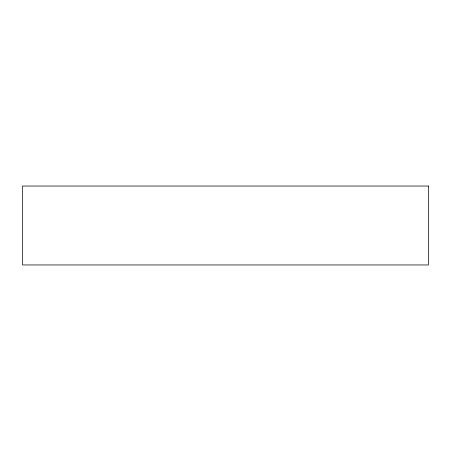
<?xml version="1.0" encoding="UTF-8"?>
<svg xmlns="http://www.w3.org/2000/svg" width="451" height="451" viewBox="0 0 451 451"><rect width="100%" height="100%" fill="white"/><g stroke="black" fill="none" stroke-linecap="round" stroke-linejoin="round"><path stroke-width="0.68" d="M428.45 186.037L22.55 186.037L22.55 264.962L428.45 264.962L428.45 186.037"/></g></svg>
